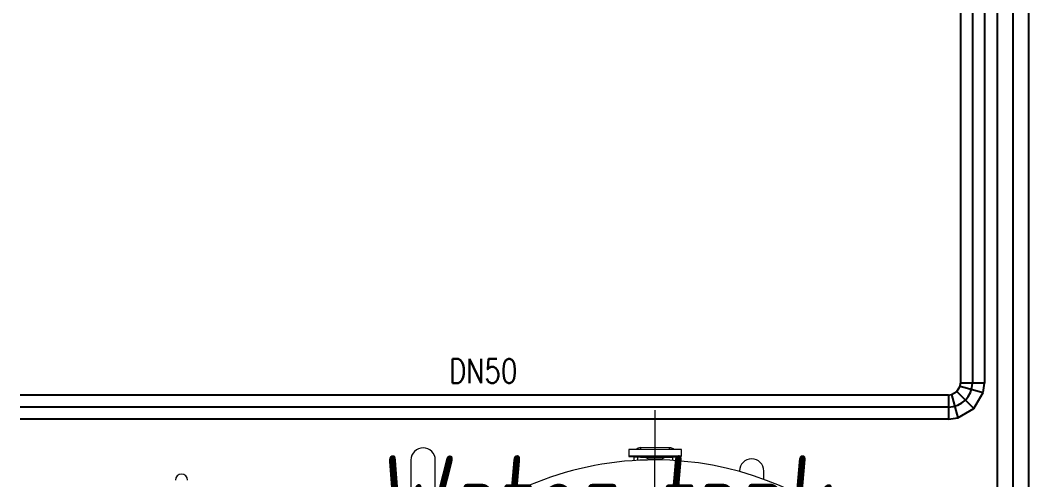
# Model space of a CAD drawing. Extents: x -681219 to -550379, y -242630 to -158199.
# Drawn here: x -641026 to -638926, y -221044 to -220088 of the extents above; entities that cross this region are included whole.
import ezdxf
from ezdxf.lldxf.tags import DXFTag

# ---------------------------------------------------------------- set-up
doc = ezdxf.new("R2010")
doc.units = 0
doc.header["$LTSCALE"] = 1000
doc.layers.get('0').update_dxf_attribs({"linetype": 'CONTINUOUS'})
doc.layers.add('buyer', color=6, linetype='CONTINUOUS', lineweight=0)
doc.layers.add('text1', color=7, linetype='CONTINUOUS', lineweight=0)
for name, color, linetype in [('DOTE_油脂（红）', 7, 'CONTINUOUS'), ('DOTE_给水', 5, 'CONTINUOUS'), ('PIPE-油脂（红）', 1, 'CONTINUOUS'), ('PIPE-给水', 3, 'CONTINUOUS'), ('TEXT_给水', 7, 'CONTINUOUS')]:
    doc.layers.add(name, color=color, linetype=linetype)
doc.styles.add('_TWT_PIPEDN', font='SIMPLEX', dxfattribs={"width": 0.8, "height": 3.5, "bigfont": 'HZTXT'})
doc.styles.add('ISOCP', font='isocp.shx', dxfattribs={"bigfont": 'gbcbig.shx'})
tags = doc.linetypes.add('CENTER2', pattern=[28.575, 19.05, -3.175, 3.175, -3.175]).pattern_tags.tags
tags[10:11] = [DXFTag(74, 4), DXFTag(75, 0), DXFTag(340, '0'), DXFTag(46, 0.0), DXFTag(50, 0.0), DXFTag(44, 0.0), DXFTag(45, 0.0)]
tags[8:9] = [DXFTag(74, 4), DXFTag(75, 0), DXFTag(340, '0'), DXFTag(46, 0.0), DXFTag(50, 0.0), DXFTag(44, 0.0), DXFTag(45, 0.0)]
tags[6:7] = [DXFTag(74, 4), DXFTag(75, 0), DXFTag(340, '0'), DXFTag(46, 0.0), DXFTag(50, 0.0), DXFTag(44, 0.0), DXFTag(45, 0.0)]
tags[4:5] = [DXFTag(74, 4), DXFTag(75, 0), DXFTag(340, '0'), DXFTag(46, 0.0), DXFTag(50, 0.0), DXFTag(44, 0.0), DXFTag(45, 0.0)]

# ---------------------------------------------------------------- blocks, each defined once
blk = doc.blocks.new('Slurry tank 1000l-V')
at = {"color": 8, "linetype": 'CENTER2'}
blk.add_line((0, 723), (0, -768.6), dxfattribs=at)
for p, q in [((457.6, -602.9), (457.6, -663.4)), ((508.4, -663.4), (508.4, -602.9)), ((-226.4, -625.3), (-226.4, -642.5)), ((-175.6, -642.5), (-175.6, -641.4)), ((-19.5, -669.8), (-53.1, -671.7)), ((-53.1, -671.7), (0, -671.7)), ((-44, -663.5), (-44, -671.2)), ((-36, -670.7), (-36, -664)), ((-12.5, -666.8), (-19.5, -669.8)), ((-19.5, -669.8), (0, -669.8)), ((-12.5, -664.9), (-12.5, -666.8)), ((-12.5, -664.9), (-12.5, -666.8)), ((-12.5, -666.8), (-12.5, -666.8)), ((-12.5, -666.8), (-6.6, -666.8)), ((-6.6, -666.8), (-6.6, -665)), ((-6.6, -666.8), (-5.9, -666.8)), ((-5.9, -665), (-5.9, -666.8)), ((-5.9, -666.8), (5.9, -666.8)), ((0, -669.8), (19.5, -669.8)), ((0, -671.7), (53.1, -671.7)), ((5.9, -666.8), (5.9, -665)), ((5.9, -666.8), (6.6, -666.8)), ((6.6, -665), (6.6, -666.8)), ((6.6, -666.8), (12.5, -666.8)), ((12.5, -666.8), (12.5, -664.9)), ((12.5, -666.8), (12.5, -664.9)), ((19.5, -669.8), (12.5, -666.8)), ((12.5, -666.8), (12.5, -666.8)), ((53.1, -671.7), (19.5, -669.8)), ((36, -664), (36, -670.7)), ((44, -671.2), (44, -663.5)), ((-55, -673.7), (-55, -686.8)), ((55, -673.7), (-55, -673.7)), ((-55, -686.8), (0, -686.8)), ((-30, -686.8), (-30, -690.5)), ((-30, -690.5), (30, -690.5)), ((0, -686.8), (55, -686.8)), ((30, -686.8), (30, -690.5)), ((55, -686.8), (55, -673.7))]:
    blk.add_line(p, q)
for centre, radius, start, end in [((0, 0), 665, 189.4099, 270), ((0, 0), 665, 270, 313.5737), ((986, -620), 12.7, 180, 0), ((-201, -642.5), 25.4, 180, 0), ((-53, -673.7), 2, 93.2245, 180), ((53, -673.7), 2, 0, 86.7755), ((483, -663.4), 25.4, 180, 0), ((-30, -676.5), 14, 227.3977, 270), ((30, -676.5), 14, 270, 312.6023)]:
    blk.add_arc(centre, radius, start, end)

msp = doc.modelspace()

# ---------------------------------------------------------------- linework, layer by layer
at = {"layer": 'DOTE_油脂（红）', "color": 1}
msp.add_line((-638958.2463, -221628.2848), (-638958.2463, -216065.0892), dxfattribs=at)
at = {"layer": 'DOTE_给水', "color": 3}
for p, q in [((-639043.1976, -216747.0052), (-639043.1976, -220842.5349)), ((-639093.1976, -220892.5349), (-641025.8576, -220892.5349))]:
    msp.add_line(p, q, dxfattribs=at)
msp.add_arc((-639093.1976, -220842.5349, 1500), 50, 270, 0, dxfattribs=at)
at = {"layer": 'PIPE-油脂（红）', "color": 1}
for p, q in [((-638990.7463, -221628.2848), (-638990.7463, -216065.0892)), ((-638925.7463, -221628.2848), (-638925.7463, -216065.0892))]:
    msp.add_line(p, q, dxfattribs=at)
at = {"layer": 'PIPE-给水', "color": 3}
for p, q in [((-639068.1976, -216747.0052), (-639068.1976, -220842.5349)), ((-639018.1976, -216747.0052), (-639018.1976, -220842.5349)), ((-639069.0495, -220849.0054, 1500), (-639068.1976, -220842.5349, 1500)), ((-639020.7532, -220861.9464, 1500), (-639018.1976, -220842.5349, 1500)), ((-639093.1976, -220867.5349), (-641025.8576, -220867.5349)), ((-639093.1976, -220867.5349, 1500), (-639086.7272, -220866.6831, 1500)), ((-639086.7272, -220866.6831, 1500), (-639075.52, -220860.2126, 1500)), ((-639075.52, -220860.2126, 1500), (-639069.0495, -220849.0054, 1500)), ((-639040.1646, -220895.5679, 1500), (-639020.7532, -220861.9464, 1500)), ((-639073.7862, -220914.9794, 1500), (-639040.1646, -220895.5679, 1500)), ((-639093.1976, -220917.5349), (-641025.8576, -220917.5349)), ((-639093.1976, -220917.5349, 1500), (-639073.7862, -220914.9794, 1500))]:
    msp.add_line(p, q, dxfattribs=at)
at = {"layer": 'PIPE-给水'}
for p, q in [((-639018.1976, -220842.5349, 1500), (-639068.1976, -220842.5349, 1500)), ((-639093.1976, -220867.5349, 1500), (-639093.1976, -220917.5349, 1500)), ((-639086.7272, -220866.6831, 1500), (-639073.7862, -220914.9794, 1500)), ((-639075.52, -220860.2126, 1500), (-639040.1646, -220895.5679, 1500)), ((-639069.0495, -220849.0054, 1500), (-639020.7532, -220861.9464, 1500))]:
    msp.add_line(p, q, dxfattribs=at)

# ---------------------------------------------------------------- block references
at = {"layer": 'buyer', "color": 2, "rotation": 179.8417996558656}
msp.add_blockref('Slurry tank 1000l-V', (-639705.6996, -221667.5386), dxfattribs=at)

# ---------------------------------------------------------------- texts
at = {"layer": 'text1', "ltscale": 20, "insert": (-639337.623, -220992.5626), "char_height": 200, "attachment_point": 3, "style": 'ISOCP'}
msp.add_mtext_dynamic_manual_height_columns('{\\Fgbenor,-gbcbig|c134;\\Q5;\\W0.8;\\C6;Water tank \\P1000L}', width=16722.717465, gutter_width=355537.5, heights=[0], dxfattribs=at)
at = {"layer": 'TEXT_给水', "style": '_TWT_PIPEDN', "width": 0.8}
msp.add_text('DN50', height=50, dxfattribs=at).set_placement((-640132.861, -220842.5349))

doc.saveas('drawing.dxf')
